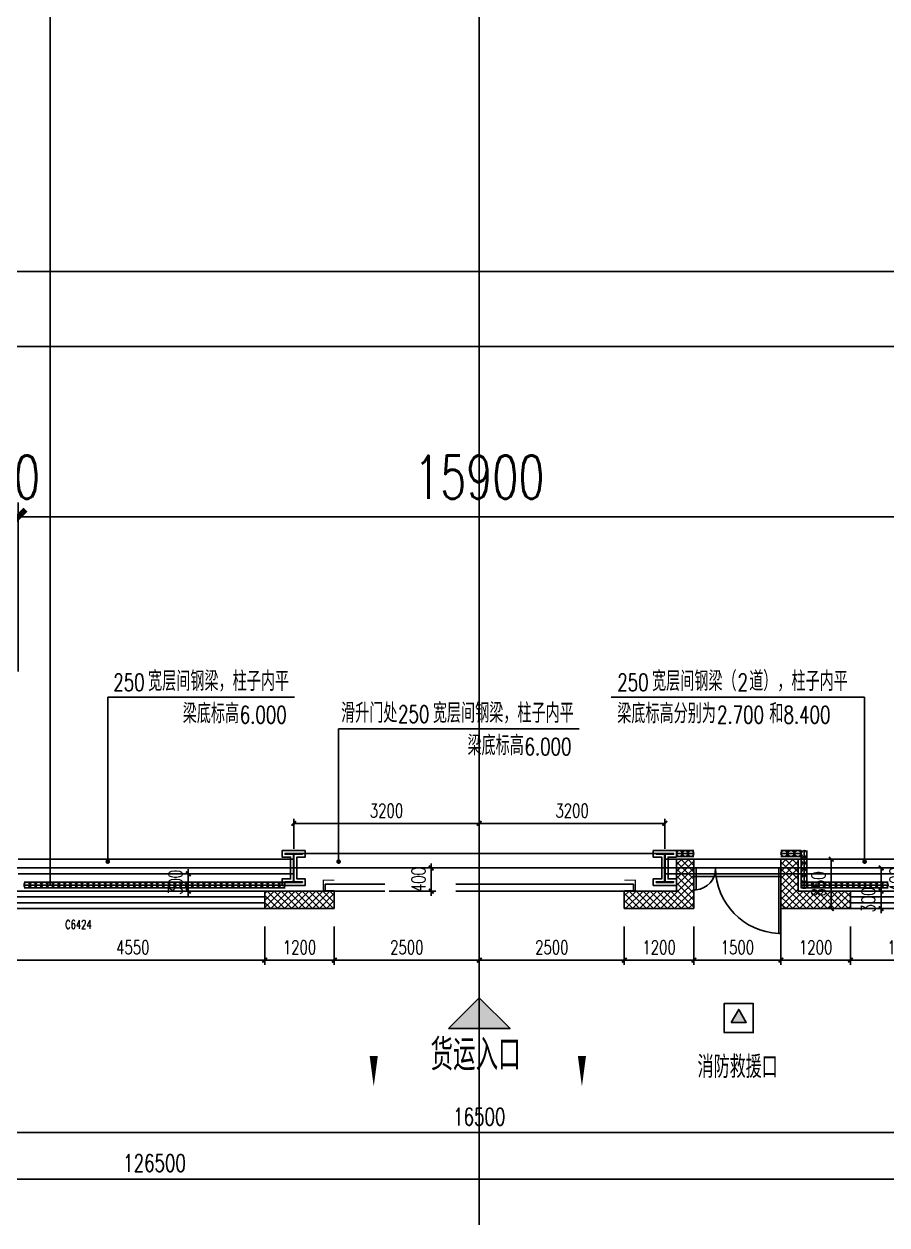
# Model space of a CAD drawing. Extents: x -954573 to 446329, y 489853 to 1226784.
# Drawn here: x -193554 to -178675, y 735660 to 756382 of the extents above; entities that cross this region are included whole.
import ezdxf

# ---------------------------------------------------------------- set-up
doc = ezdxf.new("R2010")
doc.units = 0
doc.header["$LTSCALE"] = 10
doc.header["$MEASUREMENT"] = 0
for name, pattern in [('10平面$0$10平面$0$DASH', [0.35, 0.25, -0.1]), ('10平面$0$DOTE', [2.42, 2, -0.2, 0.02, -0.2]), ('10平面$1$DASH', [0.35, 0.25, -0.1])]:
    doc.linetypes.add(name, pattern=pattern)
doc.layers.get('Defpoints').update_dxf_attribs({"color": 210})
for name, color, linetype in [('10平面$0$10平面$0$WINDOW', 8, 'Continuous'), ('10平面$0$A-AXIS-D', 8, 'Continuous'), ('10平面$0$A-AXIS-DOTE', 8, '10平面$0$DOTE'), ('10平面$0$A-AXIS-DP', 8, 'Continuous'), ('10平面$0$A-AXIS-SYMB', 8, 'Continuous'), ('10平面$0$A-HATCH-2', 8, 'Continuous'), ('10平面$0$A-HRAIL', 8, 'Continuous'), ('10平面$0$A-SFCE', 8, 'Continuous'), ('10平面$0$A-TEXT', 8, 'Continuous'), ('10平面$0$A-WINDOW', 8, 'Continuous'), ('10平面$0$AS-WALL', 8, 'Continuous'), ('10平面$0$DIM_SYMB', 8, 'Continuous'), ('10平面$0$FH-line', 8, 'Continuous'), ('10平面$0$FH-tri', 8, 'Continuous'), ('10平面$0$PUB_HATCH', 8, 'Continuous'), ('10平面$0$PUB_TEXT', 8, 'Continuous'), ('10平面$0$RP-N2-01$0$$0$A-WIND-J', 8, 'Continuous'), ('10平面$0$RP-N2-01$0$A-WIND-J', 8, 'Continuous'), ('10平面$0$建-窗', 8, 'Continuous'), ('10平面$0$建-门窗编号', 8, 'Continuous'), ('A-LIN-V', 9, 'Continuous')]:
    doc.layers.add(name, color=color, linetype=linetype)
doc.styles.add('10平面$0$_TCH_DIM', font='SIMPLEX', dxfattribs={"bigfont": 'GBCBIG'})
doc.styles.add('10平面$0$_TCH_DIM_T3', font='SIMPLEX', dxfattribs={"width": 0.705882, "bigfont": 'GBCBIG'})
doc.styles.add('10平面$0$A-STANDARD', font='SIMPLEX', dxfattribs={"bigfont": 'GBCBIG'})
doc.styles.add('10平面$0$A-WIN-LABEL', font='SIMPLEX', dxfattribs={"bigfont": 'GBCBIG'})
doc.dimstyles.new('10平面$0$_TCH_ARCH&&100', dxfattribs={"dimtxt": 297.5, "dimasz": 100, "dimexe": 100, "dimexo": 100, "dimgap": 126.25, "dimtad": 1, "dimdec": 0, "dimzin": 0, "dimdsep": 46, "dimtxsty": '10平面$0$_TCH_DIM_T3', "dimblk": '10平面$0$_ArchTick', "dimcen": 0.09, "dimclrt": 7, "dimazin": 2, "dimtfac": 1, "dimtdec": 0, "dimtix": 1, "dimtmove": 2, "dimatfit": 3, "dimfxl": 0, "dimtolj": 1, "dimtzin": 0, "dimarcsym": 0})
doc.dimstyles.new('10平面$0$_TCH_ARCH&&250', dxfattribs={"dimtxt": 743.75, "dimasz": 250, "dimexe": 250, "dimexo": 250, "dimgap": 315.625, "dimtad": 1, "dimdec": 0, "dimzin": 0, "dimdsep": 46, "dimtxsty": '10平面$0$_TCH_DIM_T3', "dimblk": '10平面$0$_ArchTick', "dimcen": 0.09, "dimclrt": 7, "dimazin": 2, "dimtfac": 1, "dimtdec": 0, "dimtix": 1, "dimtmove": 2, "dimatfit": 3, "dimfxl": 0, "dimtolj": 1, "dimtzin": 0, "dimarcsym": 0})
doc.dimstyles.new('10平面$0$_TCH_ARCH&&80', dxfattribs={"dimtxt": 238, "dimasz": 80, "dimexe": 80, "dimexo": 80, "dimgap": 101, "dimtad": 1, "dimdec": 0, "dimzin": 0, "dimdsep": 46, "dimtxsty": '10平面$0$_TCH_DIM_T3', "dimblk": '10平面$0$_ArchTick', "dimcen": 0.09, "dimclrt": 7, "dimazin": 2, "dimtfac": 1, "dimtdec": 0, "dimtix": 1, "dimtmove": 2, "dimatfit": 3, "dimfxl": 0, "dimtolj": 1, "dimtzin": 0, "dimarcsym": 0})
pattern_1 = [(45, (60, 0), (-60.000061, 60.000061), []), (135, (60, 0), (-60.000061, -60.000061), [])]

# ---------------------------------------------------------------- blocks, each defined once
blk = doc.blocks.new('10平面$0$_ArchTick')
at = {"color": 0, "linetype": 'ByBlock', "const_width": 0.4}
blk.add_lwpolyline([(-0.5, -0.5), (0.5, 0.5)], dxfattribs=at)
blk = doc.blocks.new('*D3054')
at = {"layer": '10平面$0$A-AXIS-D', "color": 0, "lineweight": -2}
for p, q in [((26782, -66440), (26782, -67667)), ((43282, -66440), (43282, -67667)), ((26782, -67567), (43282, -67567))]:
    blk.add_line(p, q, dxfattribs=at)
at = {"layer": 'Defpoints', "color": 0}
for p in [(26782, -66340), (43282, -66340), (43282, -67567)]:
    blk.add_point(p, dxfattribs=at)
at = {"layer": '10平面$0$A-AXIS-D', "color": 0, "lineweight": -2, "xscale": 100, "yscale": 100, "zscale": 100, "rotation": 180}
blk.add_blockref('10平面$0$_ArchTick', (26782, -67567), dxfattribs=at)
at = {"layer": '10平面$0$A-AXIS-D', "color": 0, "lineweight": -2, "xscale": 100, "yscale": 100, "zscale": 100}
blk.add_blockref('10平面$0$_ArchTick', (43282, -67567), dxfattribs=at)
at = {"layer": '10平面$0$A-AXIS-D', "color": 7, "insert": (35032, -67292), "char_height": 297.5, "attachment_point": 5, "style": '10平面$0$_TCH_DIM_T3'}
blk.add_mtext('\\A1;16500', dxfattribs=at)
blk = doc.blocks.new('*D3061')
at = {"layer": '10平面$0$A-AXIS-D', "color": 0, "lineweight": -2}
for p, q in [((-33818, -66540), (-33818, -68467)), ((92682, -66540), (92682, -68467)), ((-33818, -68367), (92682, -68367))]:
    blk.add_line(p, q, dxfattribs=at)
at = {"layer": 'Defpoints', "color": 0}
for p in [(-33818, -66440), (92682, -66440), (92682, -68367)]:
    blk.add_point(p, dxfattribs=at)
at = {"layer": '10平面$0$A-AXIS-D', "color": 0, "lineweight": -2, "xscale": 100, "yscale": 100, "zscale": 100, "rotation": 180}
blk.add_blockref('10平面$0$_ArchTick', (-33818, -68367), dxfattribs=at)
at = {"layer": '10平面$0$A-AXIS-D', "color": 0, "lineweight": -2, "xscale": 100, "yscale": 100, "zscale": 100}
blk.add_blockref('10平面$0$_ArchTick', (92682, -68367), dxfattribs=at)
at = {"layer": '10平面$0$A-AXIS-D', "color": 7, "insert": (29432, -68092), "char_height": 297.5, "attachment_point": 5, "style": '10平面$0$_TCH_DIM_T3'}
blk.add_mtext('\\A1;126500', dxfattribs=at)
blk = doc.blocks.new('*D3182')
at = {"layer": '10平面$0$A-AXIS-DP', "color": 0, "lineweight": -2}
for p, q in [((35032, -62670), (35032, -62150)), ((38232, -62670), (38232, -62150)), ((35032, -62230), (38232, -62230))]:
    blk.add_line(p, q, dxfattribs=at)
at = {"layer": 'Defpoints', "color": 0}
for p in [(38232, -62230), (35032, -62750), (38232, -62750)]:
    blk.add_point(p, dxfattribs=at)
at = {"layer": '10平面$0$A-AXIS-DP', "color": 0, "lineweight": -2, "xscale": 80, "yscale": 80, "zscale": 80, "rotation": 180}
blk.add_blockref('10平面$0$_ArchTick', (35032, -62230), dxfattribs=at)
at = {"layer": '10平面$0$A-AXIS-DP', "color": 0, "lineweight": -2, "xscale": 80, "yscale": 80, "zscale": 80}
blk.add_blockref('10平面$0$_ArchTick', (38232, -62230), dxfattribs=at)
at = {"layer": '10平面$0$A-AXIS-DP', "color": 7, "insert": (36632, -62010), "char_height": 238, "attachment_point": 5, "style": '10平面$0$_TCH_DIM_T3'}
blk.add_mtext('\\A1;3200', dxfattribs=at)
blk = doc.blocks.new('*D3183')
at = {"layer": '10平面$0$A-AXIS-DP', "color": 0, "lineweight": -2}
for p, q in [((31832, -62670), (31832, -62150)), ((35032, -62670), (35032, -62150)), ((31832, -62230), (35032, -62230))]:
    blk.add_line(p, q, dxfattribs=at)
at = {"layer": 'Defpoints', "color": 0}
for p in [(35032, -62230), (31832, -62750), (35032, -62750)]:
    blk.add_point(p, dxfattribs=at)
at = {"layer": '10平面$0$A-AXIS-DP', "color": 0, "lineweight": -2, "xscale": 80, "yscale": 80, "zscale": 80, "rotation": 180}
blk.add_blockref('10平面$0$_ArchTick', (31832, -62230), dxfattribs=at)
at = {"layer": '10平面$0$A-AXIS-DP', "color": 0, "lineweight": -2, "xscale": 80, "yscale": 80, "zscale": 80}
blk.add_blockref('10平面$0$_ArchTick', (35032, -62230), dxfattribs=at)
at = {"layer": '10平面$0$A-AXIS-DP', "color": 7, "insert": (33432, -62010), "char_height": 238, "attachment_point": 5, "style": '10平面$0$_TCH_DIM_T3'}
blk.add_mtext('\\A1;3200', dxfattribs=at)
blk = doc.blocks.new('10平面$0$JYC-1')
at = {"layer": '10平面$0$FH-tri'}
h = blk.add_hatch(color=2, dxfattribs=at)
h.dxf.hatch_style = 1
h.paths.add_polyline_path([(-267702, 185488), (-266452, 186738), (-267702, 186738)])
at = {"layer": '10平面$0$FH-tri', "color": 2}
blk.add_lwpolyline([(-267702, 185488), (-266452, 186738), (-266452, 186738), (-267702, 186738)], close=True, dxfattribs=at)
at = {"layer": '10平面$0$A-TEXT', "style": '10平面$0$A-STANDARD'}
blk.add_text('货运入口', height=900.2, rotation=45, dxfattribs=at).set_placement((-267217, 184270))
blk = doc.blocks.new('10平面$0$10平面$0$$DorLib2D$00000126')
at = {"color": 0, "linetype": 'Continuous'}
for p, q in [((-0.532, 0.5), (-0.532, 0.9)), ((0.532, 0.9), (0.532, 0.5))]:
    blk.add_line(p, q, dxfattribs=at)
at = {"color": 0, "linetype": '10平面$0$10平面$0$DASH'}
for p, q in [((-0.532, 0.9), (0.532, 0.9)), ((-0.532, 0.5), (0.532, 0.5))]:
    blk.add_line(p, q, dxfattribs=at)
blk = doc.blocks.new('10平面$0$DOOR2DLIB$SYSLIB$00000123')
at = {"color": 0}
for p, q in [((0.475, -0.001), (0.475, 0.752)), ((0.475, 0.752), (0.5, 0.752)), ((0.5, -0.001), (0.5, 0.752)), ((-0.5, 0), (-0.5, 0.252)), ((-0.475, 0.252), (-0.5, 0.252)), ((-0.475, 0), (-0.475, 0.252)), ((-0.475, 0), (-0.5, 0)), ((0.475, -0.001), (0.5, -0.001))]:
    blk.add_line(p, q, dxfattribs=at)
for centre, radius, start, end in [((0.505, -0.002), 0.755, 92.2493, 179.7238), ((-0.501, 0.003), 0.251, 359.7899, 84.0974)]:
    blk.add_arc(centre, radius, start, end, dxfattribs=at)
blk = doc.blocks.new('10平面$0$G$C325EBD4F')
at = {"layer": '10平面$0$PUB_HATCH'}
h = blk.add_hatch(dxfattribs=at)
h.set_pattern_fill('多孔材料', color=256, scale=30, style=0)
h.set_pattern_definition(pattern_1)
h.paths.add_polyline_path([(3700, -50), (3700, 250), (3400, 250)])
h = blk.add_hatch(dxfattribs=at)
h.set_pattern_fill('多孔材料', color=256, scale=30, style=0)
h.set_pattern_definition(pattern_1)
h.paths.add_polyline_path([(3700, -50), (3400, 250), (3400, -300), (3700, -600)])
h = blk.add_hatch(dxfattribs=at)
h.set_pattern_fill('多孔材料', color=256, scale=30, style=0)
h.set_pattern_definition(pattern_1)
h.paths.add_polyline_path([(5500, 250), (5200, 250), (5200, -50)])
h = blk.add_hatch(dxfattribs=at)
h.set_pattern_fill('多孔材料', color=256, scale=30, style=0)
h.set_pattern_definition(pattern_1)
h.paths.add_polyline_path([(5500, 250), (5200, -50), (5200, -600), (5500, -300)])
h = blk.add_hatch(dxfattribs=at)
h.set_pattern_fill('多孔材料', color=256, scale=30, style=0)
h.set_pattern_definition(pattern_1)
h.paths.add_polyline_path([(3700, -600), (3400, -300), (2500, -300), (2500, -600)])
h = blk.add_hatch(dxfattribs=at)
h.set_pattern_fill('多孔材料', color=256, scale=30, style=0)
h.set_pattern_definition(pattern_1)
h.paths.add_polyline_path([(6400, -300), (5500, -300), (5200, -600), (6400, -600)])
at = {"layer": '10平面$0$10平面$0$WINDOW'}
blk.add_line((5200, -50), (3700, -50), dxfattribs=at)
at = {"layer": '10平面$0$AS-WALL'}
for p, q in [((3700, 250), (3400, 250)), ((3400, 250), (3400, -300)), ((3700, -50), (3700, 250)), ((5500, 250), (5200, 250)), ((5200, 250), (5200, -50)), ((5500, 250), (5500, -300)), ((3700, -50), (3700, -600)), ((5200, -50), (5200, -600)), ((3400, -300), (2500, -300)), ((2500, -600), (2500, -300)), ((6400, -300), (5500, -300)), ((6400, -600), (6400, -300)), ((3700, -600), (2500, -600)), ((6400, -600), (5200, -600))]:
    blk.add_line(p, q, dxfattribs=at)
at = {"layer": '10平面$0$10平面$0$WINDOW', "zscale": 300}
for name, p, xscale, yscale, rotation in [('10平面$0$DOOR2DLIB$SYSLIB$00000123', (4450, 100), -1500, 1500, 180.0000000000445), ('10平面$0$10平面$0$$DorLib2D$00000126', (0, -450), 5000, -300, 180.0000000000008)]:
    blk.add_blockref(name, p, dxfattribs=dict(at, xscale=xscale, yscale=yscale, rotation=rotation))
blk = doc.blocks.new('10平面$0$342343243')
at = {"layer": '10平面$0$A-AXIS-DP', "color": 5}
blk.add_lwpolyline([(-155704, 832070), (-155404, 832070), (-155404, 832058), (-155550, 832058), (-155550, 831582), (-155404, 831582), (-155404, 831570), (-155704, 831570), (-155704, 831582), (-155558, 831582), (-155558, 832058), (-155704, 832058), (-155704, 832070)], close=True, dxfattribs=at)
at = {"layer": '10平面$0$A-HATCH-2'}
blk.add_lwpolyline([(-155754, 832120), (-155354, 832120), (-155354, 832008), (-155500, 832008), (-155500, 831632), (-155354, 831632), (-155354, 831520), (-155754, 831520), (-155754, 831632), (-155608, 831632), (-155608, 832008), (-155754, 832008)], close=True, dxfattribs=at)
blk = doc.blocks.new('10平面$0$w4234324')
at = {"layer": '10平面$0$A-AXIS-DP', "xscale": -1}
blk.add_blockref('10平面$0$342343243', (-344458, -90000), dxfattribs=at)
at = {"layer": '10平面$0$A-AXIS-DP'}
blk.add_blockref('10平面$0$342343243', (-26950, -90000), dxfattribs=at)
blk = doc.blocks.new('*D3355')
at = {"layer": '10平面$0$A-WINDOW', "color": 0, "lineweight": -2}
for p, q in [((-193654, 745210), (-193654, 748127)), ((-177754, 745210), (-177754, 748127)), ((-193654, 747877), (-177754, 747877))]:
    blk.add_line(p, q, dxfattribs=at)
at = {"layer": 'Defpoints', "color": 0}
for p in [(-177754, 747877), (-193654, 744960), (-177754, 744960)]:
    blk.add_point(p, dxfattribs=at)
at = {"layer": '10平面$0$A-WINDOW', "color": 0, "lineweight": -2, "xscale": 250, "yscale": 250, "zscale": 250, "rotation": 180}
blk.add_blockref('10平面$0$_ArchTick', (-193654, 747877), dxfattribs=at)
at = {"layer": '10平面$0$A-WINDOW', "color": 0, "lineweight": -2, "xscale": 250, "yscale": 250, "zscale": 250}
blk.add_blockref('10平面$0$_ArchTick', (-177754, 747877), dxfattribs=at)
at = {"layer": '10平面$0$A-WINDOW', "color": 7, "insert": (-185704, 748564), "char_height": 743.8, "attachment_point": 5, "style": '10平面$0$_TCH_DIM_T3'}
blk.add_mtext('\\A1;15900', dxfattribs=at)
blk = doc.blocks.new('*D3356')
at = {"layer": '10平面$0$A-WINDOW', "color": 0, "lineweight": -2}
for p, q in [((-194254, 745210), (-194254, 748127)), ((-193654, 745210), (-193654, 748127)), ((-194254, 747877), (-194504, 747877)), ((-194254, 747877), (-193654, 747877)), ((-193654, 747877), (-193404, 747877))]:
    blk.add_line(p, q, dxfattribs=at)
at = {"layer": 'Defpoints', "color": 0}
for p in [(-193654, 747877), (-194254, 744960), (-193654, 744960)]:
    blk.add_point(p, dxfattribs=at)
at = {"layer": '10平面$0$A-WINDOW', "color": 0, "lineweight": -2, "xscale": 250, "yscale": 250, "zscale": 250}
blk.add_blockref('10平面$0$_ArchTick', (-194254, 747877), dxfattribs=at)
at = {"layer": '10平面$0$A-WINDOW', "color": 0, "lineweight": -2, "xscale": 250, "yscale": 250, "zscale": 250, "rotation": 180}
blk.add_blockref('10平面$0$_ArchTick', (-193654, 747877), dxfattribs=at)
at = {"layer": '10平面$0$A-WINDOW', "color": 7, "insert": (-193954, 748564), "char_height": 743.8, "attachment_point": 5, "style": '10平面$0$_TCH_DIM_T3'}
blk.add_mtext('\\A1;600', dxfattribs=at)
blk = doc.blocks.new('*D3368')
at = {"layer": '10平面$0$A-AXIS-DP', "color": 0, "lineweight": -2}
for p, q in [((-186532, 741820), (-186532, 741900)), ((-187260, 741820), (-186452, 741820)), ((-186532, 741420), (-186532, 741820)), ((-187260, 741420), (-186452, 741420)), ((-186532, 741420), (-186532, 741340))]:
    blk.add_line(p, q, dxfattribs=at)
at = {"layer": 'Defpoints', "color": 0}
for p in [(-187340, 741820), (-186532, 741820), (-187340, 741420)]:
    blk.add_point(p, dxfattribs=at)
at = {"layer": '10平面$0$A-AXIS-DP', "color": 0, "lineweight": -2, "xscale": 80, "yscale": 80, "zscale": 80}
for p, rotation in [((-186532, 741820), 270), ((-186532, 741420), 90)]:
    blk.add_blockref('10平面$0$_ArchTick', p, dxfattribs=dict(at, rotation=rotation))
at = {"layer": '10平面$0$A-AXIS-DP', "color": 7, "insert": (-186752, 741620), "char_height": 238, "attachment_point": 5, "rotation": 90, "style": '10平面$0$_TCH_DIM_T3'}
blk.add_mtext('\\A1;400', dxfattribs=at)
blk = doc.blocks.new('*D3373')
at = {"layer": '10平面$0$A-AXIS-DP', "color": 0, "lineweight": -2}
for p, q in [((-191450, 741720), (-190642, 741720)), ((-190722, 741720), (-190722, 741800)), ((-190722, 741420), (-190722, 741720)), ((-191450, 741420), (-190642, 741420)), ((-190722, 741420), (-190722, 741340))]:
    blk.add_line(p, q, dxfattribs=at)
at = {"layer": 'Defpoints', "color": 0}
for p in [(-191530, 741720), (-190722, 741720), (-191530, 741420)]:
    blk.add_point(p, dxfattribs=at)
at = {"layer": '10平面$0$A-AXIS-DP', "color": 0, "lineweight": -2, "xscale": 80, "yscale": 80, "zscale": 80}
for p, rotation in [((-190722, 741720), 270), ((-190722, 741420), 90)]:
    blk.add_blockref('10平面$0$_ArchTick', p, dxfattribs=dict(at, rotation=rotation))
at = {"layer": '10平面$0$A-AXIS-DP', "color": 7, "insert": (-190942, 741570), "char_height": 238, "attachment_point": 5, "rotation": 90, "style": '10平面$0$_TCH_DIM_T3'}
blk.add_mtext('\\A1;300', dxfattribs=at)
blk = doc.blocks.new('10平面$0$RP-N2-01$0$$0$xfjy')
at = {"layer": '10平面$0$RP-N2-01$0$$0$A-WIND-J'}
h = blk.add_hatch(color=256, dxfattribs=at)
h.dxf.hatch_style = 1
h.paths.add_polyline_path([(1141876, -26214), (1142135, -26214), (1142005, -25989)])
at = {"layer": '10平面$0$RP-N2-01$0$$0$A-WIND-J', "const_width": 25}
blk.add_lwpolyline([(1141755, -25889), (1141755, -26389), (1142255, -26389), (1142255, -25889)], close=True, dxfattribs=at)
at = {"layer": '10平面$0$RP-N2-01$0$$0$A-WIND-J'}
for points in [[(1141755, -26389), (1142255, -26389), (1142255, -25889), (1141755, -25889)], [(1141876, -26214), (1142135, -26214), (1142005, -25989)]]:
    blk.add_lwpolyline(points, close=True, dxfattribs=at)
blk = doc.blocks.new('10平面$0$RP-N2-01$0$xfjy')
at = {"layer": '10平面$0$RP-N2-01$0$$0$A-WIND-J'}
blk.add_blockref('10平面$0$RP-N2-01$0$$0$xfjy', (0, 0), dxfattribs=at)
blk = doc.blocks.new('10平面$0$1232')
at = {"layer": '10平面$0$RP-N2-01$0$A-WIND-J'}
blk.add_blockref('10平面$0$RP-N2-01$0$xfjy', (-1323235, 765369, 0), dxfattribs=at)
at = {"layer": '10平面$0$A-TEXT', "style": '10平面$0$_TCH_DIM'}
blk.add_text('消防救援口', height=384.1, dxfattribs=at).set_placement((-181941, 738197, 0))
blk = doc.blocks.new('10平面$0$3333')
at = {"layer": '10平面$0$A-SFCE', "const_width": 20}
blk.add_lwpolyline([(-227064, 766320), (-227064, 766510), (-227244, 766510), (-227244, 766320)], dxfattribs=at)
blk = doc.blocks.new('10平面$0$99平面图例外参$0$$LinePat$圆环')
for points in [[(0, 150), (300, 150)], [(0, 0), (300, 0)], [(0, -150), (300, -150)]]:
    blk.add_lwpolyline(points)
at = {"color": 0}
blk.add_circle((150, 0), 150, dxfattribs=at)
blk = doc.blocks.new('10平面$0$34242343243')
at = {"layer": '10平面$0$A-HRAIL'}
for p, xscale, yscale, zscale, rotation in [((-182204, 742070), 0.333333312028715, 0.3333333333333333, 0.3333333333333333, 180), ((-182104, 742070), 0.333333312028715, 0.3333333333333333, 0.3333333333333333, 180), ((-182004, 742070), 0.333333312028715, 0.3333333333333333, 0.3333333333333333, 180), ((-180388, 742070), 0.3888888888074629, 0.3333333333333333, 0.3333333333333333, 180), ((-180271, 742070), 0.3888888888074629, 0.3333333333333333, 0.3333333333333333, 180), ((-180154, 742070), 0.3888888888074629, 0.3333333333333333, 0.3333333333333333, 180), ((-180104, 742120), 0.3611111227129974, 0.3333333333333333, 0.3333333333333333, 270), ((-180104, 742012), 0.3611111227129974, 0.3333333333333333, 0.3333333333333333, 270), ((-180104, 741903), 0.3611111227129974, 0.3333333333333333, 0.3333333333333333, 270), ((-180104, 741795), 0.3611111227129974, 0.3333333333333333, 0.3333333333333333, 270), ((-180104, 741687), 0.3611111227129974, 0.3333333333333333, 0.3333333333333333, 270), ((-193454, 741526), 0.3333333334243453, 0.3333333334243453, 0.3333333334243453, 180), ((-193354, 741526), 0.3333333334243453, 0.3333333334243453, 0.3333333334243453, 180), ((-193254, 741526), 0.3333333334243453, 0.3333333334243453, 0.3333333334243453, 180), ((-193154, 741526), 0.3333333334243453, 0.3333333334243453, 0.3333333334243453, 180), ((-193054, 741526), 0.3333333334243453, 0.3333333334243453, 0.3333333334243453, 180), ((-192954, 741526), 0.3333333334243453, 0.3333333334243453, 0.3333333334243453, 180), ((-192854, 741526), 0.3333333334243453, 0.3333333334243453, 0.3333333334243453, 180), ((-192754, 741526), 0.3333333334243453, 0.3333333334243453, 0.3333333334243453, 180), ((-192654, 741526), 0.3333333334243453, 0.3333333334243453, 0.3333333334243453, 180), ((-192554, 741526), 0.3333333334243453, 0.3333333334243453, 0.3333333334243453, 180), ((-192454, 741526), 0.3333333334243453, 0.3333333334243453, 0.3333333334243453, 180), ((-192354, 741526), 0.3333333334243453, 0.3333333334243453, 0.3333333334243453, 180), ((-192254, 741526), 0.3333333334243453, 0.3333333334243453, 0.3333333334243453, 180), ((-192154, 741526), 0.3333333334243453, 0.3333333334243453, 0.3333333334243453, 180), ((-192054, 741526), 0.3333333334243453, 0.3333333334243453, 0.3333333334243453, 180), ((-191954, 741526), 0.3333333334243453, 0.3333333334243453, 0.3333333334243453, 180), ((-191854, 741526), 0.3333333334243453, 0.3333333334243453, 0.3333333334243453, 180), ((-191754, 741526), 0.3333333334243453, 0.3333333334243453, 0.3333333334243453, 180), ((-191654, 741526), 0.3333333334243453, 0.3333333334243453, 0.3333333334243453, 180), ((-191554, 741526), 0.3333333334243453, 0.3333333334243453, 0.3333333334243453, 180), ((-191454, 741526), 0.3333333334243453, 0.3333333334243453, 0.3333333334243453, 180), ((-191354, 741526), 0.3333333334243453, 0.3333333334243453, 0.3333333334243453, 180), ((-191254, 741526), 0.3333333334243453, 0.3333333334243453, 0.3333333334243453, 180), ((-191154, 741526), 0.3333333334243453, 0.3333333334243453, 0.3333333334243453, 180), ((-191054, 741526), 0.3333333334243453, 0.3333333334243453, 0.3333333334243453, 180), ((-190954, 741526), 0.3333333334243453, 0.3333333334243453, 0.3333333334243453, 180), ((-190854, 741526), 0.3333333334243453, 0.3333333334243453, 0.3333333334243453, 180), ((-190754, 741526), 0.3333333334243453, 0.3333333334243453, 0.3333333334243453, 180), ((-190654, 741526), 0.3333333334243453, 0.3333333334243453, 0.3333333334243453, 180), ((-190554, 741526), 0.3333333334243453, 0.3333333334243453, 0.3333333334243453, 180), ((-190454, 741526), 0.3333333334243453, 0.3333333334243453, 0.3333333334243453, 180), ((-190354, 741526), 0.3333333334243453, 0.3333333334243453, 0.3333333334243453, 180), ((-190254, 741526), 0.3333333334243453, 0.3333333334243453, 0.3333333334243453, 180), ((-190154, 741526), 0.3333333334243453, 0.3333333334243453, 0.3333333334243453, 180), ((-190054, 741526), 0.3333333334243453, 0.3333333334243453, 0.3333333334243453, 180), ((-189954, 741526), 0.3333333334243453, 0.3333333334243453, 0.3333333334243453, 180), ((-189854, 741526), 0.3333333334243453, 0.3333333334243453, 0.3333333334243453, 180), ((-189754, 741526), 0.3333333334243453, 0.3333333334243453, 0.3333333334243453, 180), ((-189654, 741526), 0.3333333334243453, 0.3333333334243453, 0.3333333334243453, 180), ((-189554, 741526), 0.3333333334243453, 0.3333333334243453, 0.3333333334243453, 180), ((-189454, 741526), 0.3333333334243453, 0.3333333334243453, 0.3333333334243453, 180), ((-189354, 741526), 0.3333333334243453, 0.3333333334243453, 0.3333333334243453, 180), ((-189254, 741526), 0.3333333334243453, 0.3333333334243453, 0.3333333334243453, 180), ((-189154, 741526), 0.3333333334243453, 0.3333333334243453, 0.3333333334243453, 180), ((-189054, 741526), 0.3333333334243453, 0.3333333334243453, 0.3333333334243453, 180), ((-180104, 741578), 0.3611111227129974, 0.3333333333333333, 0.3333333333333333, 270), ((-180054, 741526), 0.3333333334243581, 0.3333333334243581, 0.3333333334243581, 180), ((-179954, 741526), 0.3333333334243581, 0.3333333334243581, 0.3333333334243581, 180), ((-179854, 741526), 0.3333333334243581, 0.3333333334243581, 0.3333333334243581, 180), ((-179754, 741526), 0.3333333334243581, 0.3333333334243581, 0.3333333334243581, 180), ((-179654, 741526), 0.3333333334243581, 0.3333333334243581, 0.3333333334243581, 180), ((-179554, 741526), 0.3333333334243581, 0.3333333334243581, 0.3333333334243581, 180), ((-179454, 741526), 0.3333333334243581, 0.3333333334243581, 0.3333333334243581, 180), ((-179354, 741526), 0.3333333334243581, 0.3333333334243581, 0.3333333334243581, 180), ((-179254, 741526), 0.3333333334243581, 0.3333333334243581, 0.3333333334243581, 180), ((-179154, 741526), 0.3333333334243581, 0.3333333334243581, 0.3333333334243581, 180), ((-179054, 741526), 0.3333333334243581, 0.3333333334243581, 0.3333333334243581, 180), ((-178954, 741526), 0.3333333334243581, 0.3333333334243581, 0.3333333334243581, 180), ((-178854, 741526), 0.3333333334243581, 0.3333333334243581, 0.3333333334243581, 180), ((-178754, 741526), 0.3333333334243581, 0.3333333334243581, 0.3333333334243581, 180), ((-178654, 741526), 0.3333333334243581, 0.3333333334243581, 0.3333333334243581, 180)]:
    blk.add_blockref('10平面$0$99平面图例外参$0$$LinePat$圆环', p, dxfattribs=dict(at, xscale=xscale, yscale=yscale, zscale=zscale, rotation=rotation))
at = {"layer": '10平面$0$A-SFCE', "xscale": -1.000000000000009, "rotation": 90}
blk.add_blockref('10平面$0$3333', (578116, 514366), dxfattribs=at)
at = {"layer": '10平面$0$A-SFCE', "rotation": 270}
blk.add_blockref('10平面$0$3333', (-949524, 514366), dxfattribs=at)
blk = doc.blocks.new('*D3842')
at = {"layer": '10平面$0$A-AXIS-DP', "color": 0, "lineweight": -2}
for p, q in [((-178775, 741420), (-178775, 741500)), ((-179114, 741420), (-178695, 741420)), ((-178775, 741120), (-178775, 741420)), ((-179114, 741120), (-178695, 741120)), ((-178775, 741120), (-178775, 741040))]:
    blk.add_line(p, q, dxfattribs=at)
at = {"layer": 'Defpoints', "color": 0}
for p in [(-179194, 741420), (-178775, 741420), (-179194, 741120)]:
    blk.add_point(p, dxfattribs=at)
at = {"layer": '10平面$0$A-AXIS-DP', "color": 0, "lineweight": -2, "xscale": 80, "yscale": 80, "zscale": 80}
for p, rotation in [((-178775, 741420), 270), ((-178775, 741120), 90)]:
    blk.add_blockref('10平面$0$_ArchTick', p, dxfattribs=dict(at, rotation=rotation))
at = {"layer": '10平面$0$A-AXIS-DP', "color": 7, "insert": (-178995, 741270), "char_height": 238, "attachment_point": 5, "rotation": 90, "style": '10平面$0$_TCH_DIM_T3'}
blk.add_mtext('\\A1;300', dxfattribs=at)
blk = doc.blocks.new('*D3843')
at = {"layer": '10平面$0$A-AXIS-DP', "color": 0, "lineweight": -2}
for p, q in [((-179114, 741820), (-178695, 741820)), ((-178775, 741420), (-178775, 741820)), ((-179114, 741420), (-178695, 741420))]:
    blk.add_line(p, q, dxfattribs=at)
at = {"layer": 'Defpoints', "color": 0}
for p in [(-179194, 741820), (-178775, 741820), (-179194, 741420)]:
    blk.add_point(p, dxfattribs=at)
at = {"layer": '10平面$0$A-AXIS-DP', "color": 0, "lineweight": -2, "xscale": 80, "yscale": 80, "zscale": 80}
for p, rotation in [((-178775, 741820), 90), ((-178775, 741420), 270)]:
    blk.add_blockref('10平面$0$_ArchTick', p, dxfattribs=dict(at, rotation=rotation))
at = {"layer": '10平面$0$A-AXIS-DP', "color": 7, "insert": (-178510, 741620), "char_height": 238, "attachment_point": 5, "rotation": 90, "style": '10平面$0$_TCH_DIM_T3'}
blk.add_mtext('\\A1;400', dxfattribs=at)
blk = doc.blocks.new('*D3870')
at = {"layer": '10平面$0$A-AXIS-DP', "color": 0, "lineweight": -2}
for p, q in [((-179974, 741970), (-179555, 741970)), ((-179635, 741120), (-179635, 741970)), ((-179974, 741120), (-179555, 741120))]:
    blk.add_line(p, q, dxfattribs=at)
at = {"layer": 'Defpoints', "color": 0}
for p in [(-180054, 741970), (-179635, 741970), (-180054, 741120)]:
    blk.add_point(p, dxfattribs=at)
at = {"layer": '10平面$0$A-AXIS-DP', "color": 0, "lineweight": -2, "xscale": 80, "yscale": 80, "zscale": 80}
for p, rotation in [((-179635, 741970), 90), ((-179635, 741120), 270)]:
    blk.add_blockref('10平面$0$_ArchTick', p, dxfattribs=dict(at, rotation=rotation))
at = {"layer": '10平面$0$A-AXIS-DP', "color": 7, "insert": (-179855, 741545), "char_height": 238, "attachment_point": 5, "rotation": 90, "style": '10平面$0$_TCH_DIM_T3'}
blk.add_mtext('\\A1;850', dxfattribs=at)
blk = doc.blocks.new('*D4242')
at = {"layer": '10平面$0$A-AXIS-DP', "color": 0, "lineweight": -2}
for p, q in [((-193954, 740810), (-193954, 740150)), ((-189404, 740810), (-189404, 740150)), ((-193954, 740230), (-189404, 740230))]:
    blk.add_line(p, q, dxfattribs=at)
at = {"layer": 'Defpoints', "color": 0}
for p in [(-193954, 740890), (-189404, 740890), (-189404, 740230)]:
    blk.add_point(p, dxfattribs=at)
at = {"layer": '10平面$0$A-AXIS-DP', "color": 0, "lineweight": -2, "xscale": 80, "yscale": 80, "zscale": 80, "rotation": 180}
blk.add_blockref('10平面$0$_ArchTick', (-193954, 740230), dxfattribs=at)
at = {"layer": '10平面$0$A-AXIS-DP', "color": 0, "lineweight": -2, "xscale": 80, "yscale": 80, "zscale": 80}
blk.add_blockref('10平面$0$_ArchTick', (-189404, 740230), dxfattribs=at)
at = {"layer": '10平面$0$A-AXIS-DP', "color": 7, "insert": (-191679, 740450), "char_height": 238, "attachment_point": 5, "style": '10平面$0$_TCH_DIM_T3'}
blk.add_mtext('\\A1;4550', dxfattribs=at)
blk = doc.blocks.new('*D4243')
at = {"layer": '10平面$0$A-AXIS-DP', "color": 0, "lineweight": -2}
for p, q in [((-189404, 740810), (-189404, 740150)), ((-188204, 740810), (-188204, 740150)), ((-189404, 740230), (-188204, 740230))]:
    blk.add_line(p, q, dxfattribs=at)
at = {"layer": 'Defpoints', "color": 0}
for p in [(-189404, 740890), (-188204, 740890), (-188204, 740230)]:
    blk.add_point(p, dxfattribs=at)
at = {"layer": '10平面$0$A-AXIS-DP', "color": 0, "lineweight": -2, "xscale": 80, "yscale": 80, "zscale": 80, "rotation": 180}
blk.add_blockref('10平面$0$_ArchTick', (-189404, 740230), dxfattribs=at)
at = {"layer": '10平面$0$A-AXIS-DP', "color": 0, "lineweight": -2, "xscale": 80, "yscale": 80, "zscale": 80}
blk.add_blockref('10平面$0$_ArchTick', (-188204, 740230), dxfattribs=at)
at = {"layer": '10平面$0$A-AXIS-DP', "color": 7, "insert": (-188804, 740450), "char_height": 238, "attachment_point": 5, "style": '10平面$0$_TCH_DIM_T3'}
blk.add_mtext('\\A1;1200', dxfattribs=at)
blk = doc.blocks.new('*D4244')
at = {"layer": '10平面$0$A-AXIS-DP', "color": 0, "lineweight": -2}
for p, q in [((-188204, 740810), (-188204, 740150)), ((-185704, 740810), (-185704, 740150)), ((-188204, 740230), (-185704, 740230))]:
    blk.add_line(p, q, dxfattribs=at)
at = {"layer": 'Defpoints', "color": 0}
for p in [(-188204, 740890), (-185704, 740890), (-185704, 740230)]:
    blk.add_point(p, dxfattribs=at)
at = {"layer": '10平面$0$A-AXIS-DP', "color": 0, "lineweight": -2, "xscale": 80, "yscale": 80, "zscale": 80, "rotation": 180}
blk.add_blockref('10平面$0$_ArchTick', (-188204, 740230), dxfattribs=at)
at = {"layer": '10平面$0$A-AXIS-DP', "color": 0, "lineweight": -2, "xscale": 80, "yscale": 80, "zscale": 80}
blk.add_blockref('10平面$0$_ArchTick', (-185704, 740230), dxfattribs=at)
at = {"layer": '10平面$0$A-AXIS-DP', "color": 7, "insert": (-186954, 740450), "char_height": 238, "attachment_point": 5, "style": '10平面$0$_TCH_DIM_T3'}
blk.add_mtext('\\A1;2500', dxfattribs=at)
blk = doc.blocks.new('*D4245')
at = {"layer": '10平面$0$A-AXIS-DP', "color": 0, "lineweight": -2}
for p, q in [((-185704, 740810), (-185704, 740150)), ((-183204, 740810), (-183204, 740150)), ((-185704, 740230), (-183204, 740230))]:
    blk.add_line(p, q, dxfattribs=at)
at = {"layer": 'Defpoints', "color": 0}
for p in [(-185704, 740890), (-183204, 740890), (-183204, 740230)]:
    blk.add_point(p, dxfattribs=at)
at = {"layer": '10平面$0$A-AXIS-DP', "color": 0, "lineweight": -2, "xscale": 80, "yscale": 80, "zscale": 80, "rotation": 180}
blk.add_blockref('10平面$0$_ArchTick', (-185704, 740230), dxfattribs=at)
at = {"layer": '10平面$0$A-AXIS-DP', "color": 0, "lineweight": -2, "xscale": 80, "yscale": 80, "zscale": 80}
blk.add_blockref('10平面$0$_ArchTick', (-183204, 740230), dxfattribs=at)
at = {"layer": '10平面$0$A-AXIS-DP', "color": 7, "insert": (-184454, 740450), "char_height": 238, "attachment_point": 5, "style": '10平面$0$_TCH_DIM_T3'}
blk.add_mtext('\\A1;2500', dxfattribs=at)
blk = doc.blocks.new('*D4246')
at = {"layer": '10平面$0$A-AXIS-DP', "color": 0, "lineweight": -2}
for p, q in [((-183204, 740810), (-183204, 740150)), ((-182004, 740810), (-182004, 740150)), ((-183204, 740230), (-182004, 740230))]:
    blk.add_line(p, q, dxfattribs=at)
at = {"layer": 'Defpoints', "color": 0}
for p in [(-183204, 740890), (-182004, 740890), (-182004, 740230)]:
    blk.add_point(p, dxfattribs=at)
at = {"layer": '10平面$0$A-AXIS-DP', "color": 0, "lineweight": -2, "xscale": 80, "yscale": 80, "zscale": 80, "rotation": 180}
blk.add_blockref('10平面$0$_ArchTick', (-183204, 740230), dxfattribs=at)
at = {"layer": '10平面$0$A-AXIS-DP', "color": 0, "lineweight": -2, "xscale": 80, "yscale": 80, "zscale": 80}
blk.add_blockref('10平面$0$_ArchTick', (-182004, 740230), dxfattribs=at)
at = {"layer": '10平面$0$A-AXIS-DP', "color": 7, "insert": (-182604, 740450), "char_height": 238, "attachment_point": 5, "style": '10平面$0$_TCH_DIM_T3'}
blk.add_mtext('\\A1;1200', dxfattribs=at)
blk = doc.blocks.new('*D4247')
at = {"layer": '10平面$0$A-AXIS-DP', "color": 0, "lineweight": -2}
for p, q in [((-182004, 740810), (-182004, 740150)), ((-180504, 740810), (-180504, 740150)), ((-182004, 740230), (-180504, 740230))]:
    blk.add_line(p, q, dxfattribs=at)
at = {"layer": 'Defpoints', "color": 0}
for p in [(-182004, 740890), (-180504, 740890), (-180504, 740230)]:
    blk.add_point(p, dxfattribs=at)
at = {"layer": '10平面$0$A-AXIS-DP', "color": 0, "lineweight": -2, "xscale": 80, "yscale": 80, "zscale": 80, "rotation": 180}
blk.add_blockref('10平面$0$_ArchTick', (-182004, 740230), dxfattribs=at)
at = {"layer": '10平面$0$A-AXIS-DP', "color": 0, "lineweight": -2, "xscale": 80, "yscale": 80, "zscale": 80}
blk.add_blockref('10平面$0$_ArchTick', (-180504, 740230), dxfattribs=at)
at = {"layer": '10平面$0$A-AXIS-DP', "color": 7, "insert": (-181254, 740450), "char_height": 238, "attachment_point": 5, "style": '10平面$0$_TCH_DIM_T3'}
blk.add_mtext('\\A1;1500', dxfattribs=at)
blk = doc.blocks.new('*D4248')
at = {"layer": '10平面$0$A-AXIS-DP', "color": 0, "lineweight": -2}
for p, q in [((-180504, 740810), (-180504, 740150)), ((-179304, 740810), (-179304, 740150)), ((-180504, 740230), (-179304, 740230))]:
    blk.add_line(p, q, dxfattribs=at)
at = {"layer": 'Defpoints', "color": 0}
for p in [(-180504, 740890), (-179304, 740890), (-179304, 740230)]:
    blk.add_point(p, dxfattribs=at)
at = {"layer": '10平面$0$A-AXIS-DP', "color": 0, "lineweight": -2, "xscale": 80, "yscale": 80, "zscale": 80, "rotation": 180}
blk.add_blockref('10平面$0$_ArchTick', (-180504, 740230), dxfattribs=at)
at = {"layer": '10平面$0$A-AXIS-DP', "color": 0, "lineweight": -2, "xscale": 80, "yscale": 80, "zscale": 80}
blk.add_blockref('10平面$0$_ArchTick', (-179304, 740230), dxfattribs=at)
at = {"layer": '10平面$0$A-AXIS-DP', "color": 7, "insert": (-179904, 740450), "char_height": 238, "attachment_point": 5, "style": '10平面$0$_TCH_DIM_T3'}
blk.add_mtext('\\A1;1200', dxfattribs=at)
blk = doc.blocks.new('*D4249')
at = {"layer": '10平面$0$A-AXIS-DP', "color": 0, "lineweight": -2}
for p, q in [((-179304, 740810), (-179304, 740150)), ((-177454, 740810), (-177454, 740150)), ((-179304, 740230), (-177454, 740230))]:
    blk.add_line(p, q, dxfattribs=at)
at = {"layer": 'Defpoints', "color": 0}
for p in [(-179304, 740890), (-177454, 740890), (-177454, 740230)]:
    blk.add_point(p, dxfattribs=at)
at = {"layer": '10平面$0$A-AXIS-DP', "color": 0, "lineweight": -2, "xscale": 80, "yscale": 80, "zscale": 80, "rotation": 180}
blk.add_blockref('10平面$0$_ArchTick', (-179304, 740230), dxfattribs=at)
at = {"layer": '10平面$0$A-AXIS-DP', "color": 0, "lineweight": -2, "xscale": 80, "yscale": 80, "zscale": 80}
blk.add_blockref('10平面$0$_ArchTick', (-177454, 740230), dxfattribs=at)
at = {"layer": '10平面$0$A-AXIS-DP', "color": 7, "insert": (-178379, 740450), "char_height": 238, "attachment_point": 5, "style": '10平面$0$_TCH_DIM_T3'}
blk.add_mtext('\\A1;1850', dxfattribs=at)
blk = doc.blocks.new('10平面$0$WINDOW2DLIB$DYNSTYLE$00000005')
at = {"color": 0}
for points in [[(-0.5, 0.5), (-0.5, -0.5)], [(-0.5, 0.5), (0.5, 0.5)], [(0.5, -0.5), (0.5, 0.5)], [(0.5, 0.1667), (-0.5, 0.1667)], [(0.5, -0.1667), (-0.5, -0.1667)], [(-0.5, -0.5), (0.5, -0.5)]]:
    blk.add_lwpolyline(points, dxfattribs=at)
blk = doc.blocks.new('10平面$0$dote')
at = {"layer": '10平面$0$A-AXIS-DOTE'}
for p, q in [((35032.2, -69160), (35032.2, 36662.3)), ((76282.2, -54000), (-41310, -54000)), ((76282.2, -63000), (-41310, -63000))]:
    blk.add_line(p, q, dxfattribs=at)
at = {"layer": '10平面$0$DIM_SYMB', "linetype": '10平面$1$DASH', "ltscale": 3}
blk.add_lwpolyline([(-42863.6, -52710.9), (162136.4, -52710.9)], dxfattribs=at)
at = {"layer": '10平面$0$A-AXIS-D'}
for base, p1, p2, picture, middle in [((92682.2, -68366.7), (-33817.8, -66440), (92682.2, -66440), '*D3061', (29432.2, -68091.7)), ((43282.2, -67566.7), (26782.2, -66340), (43282.2, -66340), '*D3054', (35032.2, -67291.7))]:
    dim = blk.add_linear_dim(base=base, p1=p1, p2=p2, angle=0, dimstyle='10平面$0$_TCH_ARCH&&100', override={"dimgap": 0}, dxfattribs=at)
    dim.commit()
    dim.dimension.update_dxf_attribs({"geometry": picture, "text_midpoint": middle, "dimtype": 129})
at = {"layer": '10平面$0$A-AXIS-DP'}
for p1, p2, picture, middle in [((31832.2, -62750), (35032.2, -62750), '*D3183', (33432.2, -62010)), ((35032.2, -62750), (38232.2, -62750), '*D3182', (36632.2, -62010))]:
    dim = blk.add_aligned_dim(p1=p1, p2=p2, distance=520, dimstyle='10平面$0$_TCH_ARCH&&80', dxfattribs=at)
    dim.commit()
    dim.dimension.update_dxf_attribs({"geometry": picture, "text_midpoint": middle})
blk = doc.blocks.new('10平面$0$3243243')
at = {"layer": '10平面$0$A-AXIS-SYMB'}
for p, q in [((-192110, 741930), (-192110, 744770)), ((-192110, 744770), (-188890, 744770)), ((-179060, 744770), (-183430, 744770)), ((-179060, 741930), (-179060, 744770)), ((-188130, 741930), (-188130, 744220)), ((-188130, 744220), (-183980, 744220))]:
    blk.add_line(p, q, dxfattribs=at)
at = {"layer": '10平面$0$A-AXIS-SYMB', "const_width": 40}
for points in [[(-192110, 741910, 1), (-192110, 741950, 1)], [(-188130, 741910, 1), (-188130, 741950, 1)], [(-179060, 741910, 1), (-179060, 741950, 1)]]:
    blk.add_lwpolyline(points, format="xyb", close=True, dxfattribs=at)
at = {"layer": '10平面$0$A-HATCH-2', "linetype": '10平面$1$DASH'}
blk.add_line((-193104.2, 741520), (-193104.2, 832220), dxfattribs=at)
at = {"layer": '10平面$0$A-SFCE', "color": 3, "linetype": '10平面$1$DASH'}
for p, q in [((-188900.2, 742070), (-182508.2, 742070)), ((-188900.2, 741820), (-182508.2, 741820))]:
    blk.add_line(p, q, dxfattribs=at)
at = {"layer": '10平面$0$A-SFCE', "linetype": '10平面$1$DASH'}
for p, q in [((-193654.2, 741970), (-188900.2, 741970)), ((-193654.2, 741720), (-188900.2, 741720))]:
    blk.add_line(p, q, dxfattribs=at)
at = {"layer": '10平面$0$A-SFCE', "color": 2, "linetype": '10平面$1$DASH'}
for p, q in [((-182508.2, 741970), (-177754.2, 741970)), ((-182508.2, 741720), (-177754.2, 741720))]:
    blk.add_line(p, q, dxfattribs=at)
at = {"layer": '10平面$0$PUB_TEXT', "style": '10平面$0$_TCH_DIM', "width": 0.705882}
for s, p in [('250', (-192015.2, 744875)), ('250', (-183325, 744875)), ('2', (-181250.5, 744875)), ('6.000', (-189835, 744315)), ('250', (-187105.2, 744325)), ('2.700', (-181604.8, 744315)), ('8.400', (-180459, 744315)), ('6.000', (-184925, 743765))]:
    blk.add_text(s, height=297.5, dxfattribs=at).set_placement(p)
at = {"layer": '10平面$0$PUB_TEXT', "style": '10平面$0$_TCH_DIM'}
for s, height, p in [('宽层间钢梁，柱子内平', 337.59, (-191415.2, 744875)), ('宽层间钢梁（', 337.59, (-182725, 744875)), ('道），柱子内平', 337.59, (-181050.5, 744875)), ('梁底标高', 337.59, (-190818, 744315)), ('滑升门处', 337.59, (-188088.2, 744325)), ('宽层间钢梁，柱子内平', 337.59, (-186505.2, 744325)), ('梁底标高分别为', 337.59, (-183325, 744315)), ('和', 337.6, (-180704.8, 744315)), ('梁底标高', 337.59, (-185908, 743765))]:
    blk.add_text(s, height=height, dxfattribs=at).set_placement(p)
at = {"layer": '10平面$0$A-AXIS-DP', "color": 1}
for p1, p2, picture, middle in [((-187340, 741420), (-187340, 741820), '*D3368', (-186752, 741620)), ((-191530, 741420), (-191530, 741720), '*D3373', (-190942, 741570))]:
    dim = blk.add_aligned_dim(p1=p1, p2=p2, distance=-808, dimstyle='10平面$0$_TCH_ARCH&&80', dxfattribs=at)
    dim.commit()
    dim.dimension.update_dxf_attribs({"geometry": picture, "text_midpoint": middle})
at = {"layer": '10平面$0$A-WINDOW'}
for p1, p2, picture, middle in [((-194254.2, 744960), (-193654.2, 744960), '*D3356', (-193954.2, 748564.2)), ((-193654.2, 744960), (-177754.2, 744960), '*D3355', (-185704.2, 748564.2))]:
    dim = blk.add_aligned_dim(p1=p1, p2=p2, distance=2916.7, dimstyle='10平面$0$_TCH_ARCH&&250', dxfattribs=at)
    dim.commit()
    dim.dimension.update_dxf_attribs({"geometry": picture, "text_midpoint": middle})
blk = doc.blocks.new('10平面')
at = {"layer": '10平面$0$PUB_HATCH'}
h = blk.add_hatch(dxfattribs=at)
h.set_pattern_fill('多孔材料', color=256, scale=30, style=0)
h.set_pattern_definition(pattern_1)
h.paths.add_polyline_path([(-188204.2, 741420), (-189404.2, 741420), (-189404.2, 741120), (-188204.2, 741120)])
at = {"layer": '10平面$0$A-AXIS-SYMB'}
for points in [[(-187524.2, 739510, 0, 0, 0), (-187524.2, 738050, 0, 140, 0), (-187524.2, 738575, 0, 0, 0)], [(-183934.2, 739510, 0, 0, 0), (-183934.2, 738050, 0, 140, 0), (-183934.2, 738575, 0, 0, 0)]]:
    blk.add_lwpolyline(points, format="xyseb", dxfattribs=at)
at = {"layer": '10平面$0$AS-WALL'}
for p, q in [((-188204.2, 741420), (-189404.2, 741420)), ((-189404.2, 741420), (-189404.2, 741120)), ((-188204.2, 741120), (-188204.2, 741420)), ((-179304.2, 741420), (-179304.2, 741120)), ((-189404.2, 741120), (-188204.2, 741120))]:
    blk.add_line(p, q, dxfattribs=at)
for name, p in [('10平面$0$1232', (0, 0)), ('10平面$0$G$C325EBD4F', (-185704.2, 741720))]:
    blk.add_blockref(name, p)
at = {"layer": '10平面$0$A-AXIS-DP'}
blk.add_blockref('10平面$0$3243243', (0, 0), dxfattribs=at)
at = {"layer": '10平面$0$A-WINDOW'}
blk.add_blockref('10平面$0$w4234324', (0, 0), dxfattribs=at)
at = {"layer": '10平面$0$AS-WALL'}
blk.add_blockref('10平面$0$dote', (-220736.4, 804820), dxfattribs=at)
at = {"layer": '10平面$0$DIM_SYMB'}
blk.add_blockref('10平面$0$34242343243', (0, 0), dxfattribs=at)
at = {"layer": '10平面$0$FH-line', "xscale": 0.6000000000000002, "yscale": 0.6000000000000002, "zscale": 0.6000000000000002, "rotation": 315.0000000000014}
blk.add_blockref('10平面$0$JYC-1', (-151354.2, 546777.7), dxfattribs=at)
at = {"layer": '10平面$0$建-窗'}
ref = blk.add_blockref('10平面$0$WINDOW2DLIB$DYNSTYLE$00000005', (-192604.2, 741270), dxfattribs=dict(at, xscale=6400, yscale=-300, zscale=300, rotation=179.9999999999903))
ref.add_attrib('A', 'C6424', (-192844.2, 740770.6), dxfattribs={"layer": '10平面$0$建-门窗编号', "height": 148.75, "rotation": 360, "style": '10平面$0$A-WIN-LABEL', "width": 0.705882})
ref = blk.add_blockref('10平面$0$WINDOW2DLIB$DYNSTYLE$00000005', (-176104.2, 741270), dxfattribs=dict(at, xscale=6400, yscale=-300, zscale=300, rotation=179.9999999999903))
ref.add_attrib('A', 'C6424', (-176344.2, 740770.6), dxfattribs={"layer": '10平面$0$建-门窗编号', "height": 148.75, "rotation": 360, "style": '10平面$0$A-WIN-LABEL', "width": 0.705882})
at = {"layer": '10平面$0$A-AXIS-DP'}
for p1, p2, distance, picture, middle in [((-180054.2, 741120), (-180054.2, 741970), -419.3, '*D3870', (-179854.8, 741545)), ((-179194.2, 741120), (-179194.2, 741420), -419.3, '*D3842', (-178994.8, 741270)), ((-193954.2, 740890), (-189404.2, 740890), -660, '*D4242', (-191679.2, 740450)), ((-189404.2, 740890), (-188204.2, 740890), -660, '*D4243', (-188804.2, 740450)), ((-188204.2, 740890), (-185704.2, 740890), -660, '*D4244', (-186954.2, 740450)), ((-185704.2, 740890), (-183204.2, 740890), -660, '*D4245', (-184454.2, 740450)), ((-183204.2, 740890), (-182004.2, 740890), -660, '*D4246', (-182604.2, 740450)), ((-182004.2, 740890), (-180504.2, 740890), -660, '*D4247', (-181254.2, 740450)), ((-180504.2, 740890), (-179304.2, 740890), -660, '*D4248', (-179904.2, 740450)), ((-179304.2, 740890), (-177454.2, 740890), -660, '*D4249', (-178379.2, 740450))]:
    dim = blk.add_aligned_dim(p1=p1, p2=p2, distance=distance, dimstyle='10平面$0$_TCH_ARCH&&80', dxfattribs=at)
    dim.commit()
    dim.dimension.update_dxf_attribs({"geometry": picture, "text_midpoint": middle})
dim = blk.add_linear_dim(base=(-178774.8, 741820), p1=(-179194.2, 741420), p2=(-179194.2, 741820), angle=90, dimstyle='10平面$0$_TCH_ARCH&&80', dxfattribs=at)
dim.commit()
dim.dimension.update_dxf_attribs({"geometry": '*D3843', "text_midpoint": (-178510, 741620), "dimtype": 129})

msp = doc.modelspace()

# ---------------------------------------------------------------- block references
at = {"layer": 'A-LIN-V'}
msp.add_blockref('10平面', (0, 0), dxfattribs=at)

doc.saveas('drawing.dxf')
